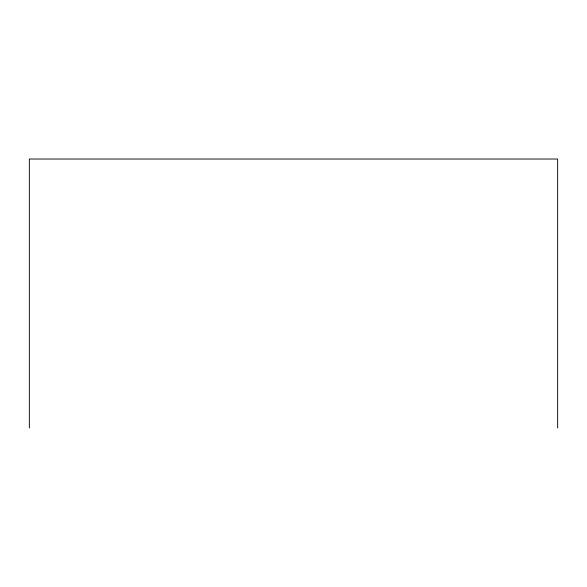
<?xml version="1.0" encoding="UTF-8"?>
<svg xmlns="http://www.w3.org/2000/svg" width="587" height="587" viewBox="0 0 587 587"><rect width="100%" height="100%" fill="white"/><g stroke="black" fill="none" stroke-linecap="round" stroke-linejoin="round"><path stroke-width="0.88" d="M557.65 427.974L557.65 159.026L29.35 159.026L29.35 427.974"/></g></svg>
